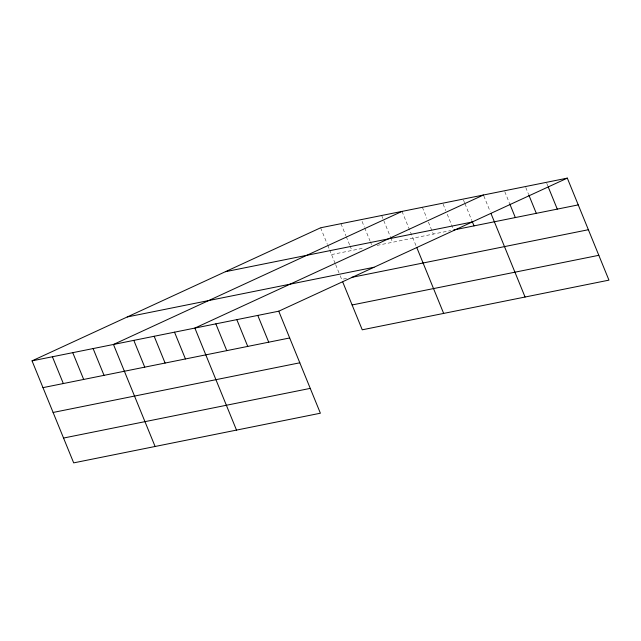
<?xml version="1.0" encoding="UTF-8"?>
<svg xmlns="http://www.w3.org/2000/svg" width="641" height="641" viewBox="0 0 641 641"><rect width="100%" height="100%" fill="white"/><g stroke="black" fill="none" stroke-linecap="round" stroke-linejoin="round"><path stroke-width="0.48" stroke-dasharray="3.21 2.4" d="M331.541 254.565L364.489 247.931M377.092 245.391L450.751 230.56M346.517 278.418L341.669 279.396L340.171 275.71M546.725 183.27L547.855 186.042M525.756 187.493L528.392 193.951M504.788 191.715L509.307 202.788M483.819 195.938L490.221 211.626M463.459 200.032L464.589 202.804M464.965 203.726L471.752 220.344M443.107 204.126L445.743 210.593M447.25 214.286L452.907 228.132M422.379 207.299L426.898 218.381M428.404 222.074L433.308 234.077M402.027 211.402L415.953 245.527M381.675 215.496L390.337 236.729M390.714 237.651L392.596 242.274M362.069 221.441L364.336 226.978M364.713 227.908L369.985 240.832M370.362 241.753L371.868 245.447M340.964 223.693L345.868 235.696M346.244 236.617L349.633 244.926M350.01 245.848L351.893 250.463M320.612 227.787L327.391 244.405M327.767 245.327L329.282 249.02M329.658 249.95L335.291 263.755M335.668 264.677L339.794 274.797"/><path stroke-width="0.96" d="M32.05 360.859L278.755 311.197L320.388 413.213L73.683 462.874L32.05 360.859L320.612 227.787L567.317 178.126L608.95 280.141L362.245 329.803L342.791 282.136M402.027 211.402L113.465 344.473L155.098 446.489M483.442 195.008L194.872 328.08L236.505 430.095M278.755 311.197L567.317 178.126M225.384 271.704L472.097 222.034M453.66 229.975L578.246 204.896M127.279 316.95L373.983 267.281M351.364 277.441L588.374 229.726M352.109 304.972L598.814 255.31M42.979 387.637L289.684 337.967M53.107 412.459L299.812 362.798M63.547 438.043L310.252 388.382M548.231 186.964L557.277 209.118M528.769 194.88L536.301 213.341M509.683 203.71L515.332 217.563M490.974 213.477L525.067 297.023M472.129 221.265L474.011 225.88M416.706 247.37L443.66 313.417M257.786 315.42L268.715 342.19M236.817 319.635L247.738 346.412M215.849 323.857L226.77 350.635M174.52 332.182L185.449 358.952M154.169 336.277L165.098 363.046M133.817 340.371L144.738 367.149M93.113 348.568L104.034 375.338M72.754 352.662L83.683 379.44M52.402 356.765L63.331 383.534"/></g></svg>
